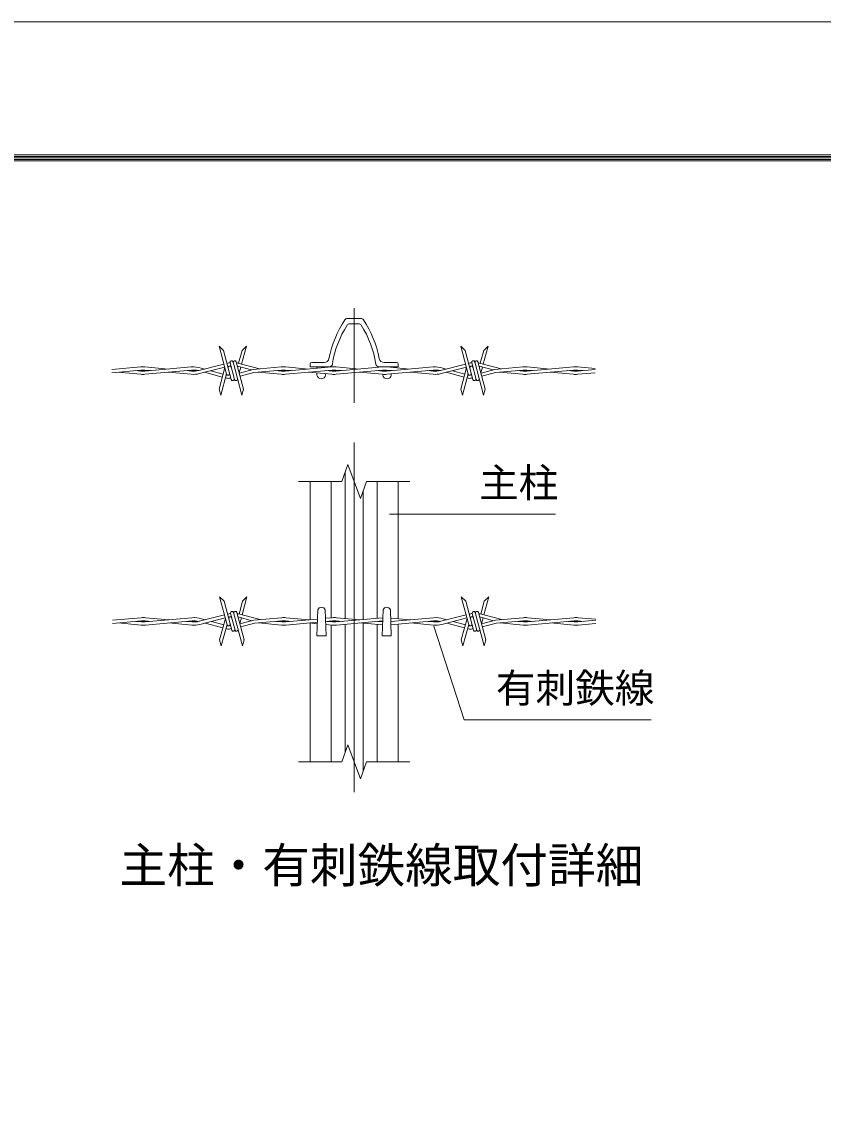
# Model space of a CAD drawing. Units: millimetres, scale not verified. Extents: x -4200 to 4200, y -2970 to 2970.
# Drawn here: x 1025 to 2351, y 1151 to 2970 of the extents above; entities that cross this region are included whole.
import ezdxf
from ezdxf.enums import TextEntityAlignment as Align

# ---------------------------------------------------------------- set-up
doc = ezdxf.new("R2010")
doc.units = ezdxf.units.MM
doc.header["$LTSCALE"] = 20
doc.linetypes.add('USER1', pattern=[50.8, 31.75, -6.35, 6.35, -6.35])
for name, color, linetype, lineweight in [('0-0_D-STR1', 1, 'Continuous', 18), ('0-1_D-BMK', 2, 'USER1', 13), ('0-2_D-STR-DIM', 7, 'Continuous', 9), ('0-3_D-STR3', 3, 'Continuous', 13), ('0-7_D-STR-TXT', 7, 'Continuous', 9), ('0-B_D-TTL', 7, 'Continuous', 9)]:
    doc.layers.add(name, color=color, linetype=linetype, lineweight=lineweight)
doc.layers.add('0-9_D-TTL-TXT', color=7, linetype='Continuous')
doc.styles.add('ＭＳ ゴシック', font='')
doc.styles.get('ＭＳ ゴシック').set_extended_font_data('MS Gothic')

msp = doc.modelspace()

# ---------------------------------------------------------------- linework, layer by layer
at = {"layer": '0-0_D-STR1'}
for p, q in [((1563.93, 2479.51), (1586.21, 2479.51)), ((1566.93, 2470.51), (1582.53, 2470.51)), ((1502.07, 2403.51), (1502.07, 2399.51)), ((1502.07, 2403.51), (1502.07, 2399.51)), ((1525.58, 2406.51), (1505.07, 2406.51)), ((1624.56, 2406.51), (1645.07, 2406.51)), ((1648.07, 2403.51), (1648.07, 2399.51)), ((1534.13, 2399.51), (1502.07, 2399.51)), ((1513.57, 2396.83), (1513.57, 2399.51)), ((1513.57, 2385.51), (1513.57, 2389.12)), ((1527.76, 2398.1), (1527.76, 2399.51)), ((1527.76, 2385.51), (1527.76, 2387.85)), ((1616.01, 2399.51), (1648.07, 2399.51)), ((1622.39, 2399.06), (1622.39, 2399.51)), ((1622.39, 2392.1), (1622.39, 2393.84)), ((1622.39, 2385.51), (1622.39, 2386.88)), ((1636.57, 2398.33), (1636.57, 2399.51)), ((1636.57, 2385.51), (1636.57, 2387.61)), ((1560.07, 1982.82), (1560.07, 2224.67)), ((1502.07, 1980.78), (1502.07, 2209.5)), ((1537.07, 1983.91), (1537.07, 2209.5)), ((1613.07, 1983.21), (1613.07, 2209.5)), ((1648.07, 1982.44), (1648.07, 2209.5)), ((1590.07, 1981.16), (1590.07, 2194.33)), ((1515.07, 1997.26), (1513.57, 1954.26)), ((1527.07, 1997.26), (1528.57, 1954.26)), ((1623.07, 1997.26), (1621.57, 1954.26)), ((1635.07, 1997.26), (1636.57, 1954.26)), ((1502.07, 1745.68), (1502.07, 1975.29)), ((1537.07, 1977.38), (1537.07, 1978.69)), ((1537.07, 1745.68), (1537.07, 1972.16)), ((1560.07, 1760.85), (1560.07, 1973.25)), ((1590.07, 1730.51), (1590.07, 1974.91)), ((1613.07, 1745.68), (1613.07, 1972.85)), ((1648.07, 1745.68), (1648.07, 1973.63)), ((1513.57, 1954.26), (1528.57, 1954.26)), ((1621.57, 1954.26), (1636.57, 1954.26))]:
    msp.add_line(p, q, dxfattribs=at)
for centre, radius, start, end in [((1710.99, 2377.81), 181, 146.67148, 168.8028), ((1563.93, 2474.51), 5, 90, 146.67148), ((1586.21, 2474.51), 5, 33.32852, 90), ((1439.16, 2377.81), 181, 11.1972, 33.32852), ((1705.07, 2377.91), 168, 147.4916, 171.15527), ((1567.61, 2465.51), 5, 90, 147.4916), ((1582.53, 2465.51), 5, 32.5084, 90), ((1445.07, 2377.91), 168, 8.84473, 32.5084), ((1505.07, 2403.51), 3, 90, 180), ((1525.58, 2414.51), 8, 270, 348.8028), ((1534.13, 2404.51), 5, 270, 351.15527), ((1616.01, 2404.51), 5, 188.84473, 270), ((1624.56, 2414.51), 8, 191.1972, 270), ((1645.07, 2403.51), 3, 0, 90), ((1520.66, 2386.7), 7.19, 189.53637, 350.46363), ((1629.48, 2386.7), 7.19, 189.53637, 350.46363), ((1521.07, 1994.76), 6.5, 22.61986, 157.38014), ((1629.07, 1994.76), 6.5, 22.61986, 157.38014)]:
    msp.add_arc(centre, radius, start, end, dxfattribs=at)
at = {"layer": '0-1_D-BMK'}
for p, q in [((1575.07, 2496.25), (1575.07, 2339.86)), ((1575.07, 1695.49), (1575.07, 2274.13))]:
    msp.add_line(p, q, dxfattribs=at)
at = {"layer": '0-2_D-STR-DIM'}
for p, q in [((1554.55, 2209.5), (1564.81, 2237.69)), ((1483.07, 2209.5), (1554.55, 2209.5)), ((1595.59, 2209.5), (1667.07, 2209.5)), ((1483.07, 1745.68), (1554.55, 1745.68)), ((1595.59, 1745.68), (1667.07, 1745.68))]:
    msp.add_line(p, q, dxfattribs=at)
for points in [[(1564.81, 2237.69), (1585.33, 2181.31), (1595.59, 2209.5)], [(1554.55, 1745.68), (1564.81, 1773.87), (1585.33, 1717.49), (1595.59, 1745.68)]]:
    msp.add_lwpolyline(points, dxfattribs=at)
at = {"layer": '0-3_D-STR3'}
for p, q in [((1363.96, 2387.19), (1351.52, 2433.6)), ((1358.87, 2426.24), (1351.52, 2433.6)), ((1358.87, 2426.24), (1371.67, 2378.49)), ((1389.49, 2426.24), (1383.82, 2405.1)), ((1763.96, 2387.19), (1751.52, 2433.6)), ((1758.87, 2426.24), (1751.52, 2433.6)), ((1758.87, 2426.24), (1771.67, 2378.49)), ((1789.49, 2426.24), (1783.82, 2405.1)), ((1317.78, 2393.05), (1359.53, 2403.69)), ((1367.09, 2405.62), (1364.58, 2404.95)), ((1369.65, 2406.11), (1377.05, 2378.49)), ((1374.68, 2407.46), (1389.44, 2352.35)), ((1392.13, 2362.39), (1380.06, 2407.46)), ((1418.47, 2395.82), (1382.78, 2405.38)), ((1717.78, 2393.05), (1759.53, 2403.69)), ((1767.09, 2405.62), (1764.58, 2404.95)), ((1769.65, 2406.11), (1777.05, 2378.49)), ((1774.68, 2407.46), (1789.44, 2352.35)), ((1792.13, 2362.39), (1780.06, 2407.46)), ((1818.47, 2395.82), (1782.78, 2405.38)), ((1221.81, 2399.01), (1174.18, 2394.75)), ((1222.27, 2393.83), (1174.18, 2389.53)), ((1221.81, 2386.93), (1183.47, 2390.36)), ((1212.64, 2392.97), (1222.27, 2392.11)), ((1305.62, 2399.01), (1228.47, 2392.11)), ((1238.1, 2392.97), (1228.47, 2393.83)), ((1228.94, 2399.01), (1267.28, 2395.58)), ((1306.09, 2393.83), (1228.94, 2386.93)), ((1305.62, 2386.93), (1267.28, 2390.36)), ((1296.46, 2392.97), (1306.09, 2392.11)), ((1319.07, 2388.01), (1360.88, 2398.67)), ((1327.66, 2395.57), (1321.72, 2397.16)), ((1356.91, 2382.35), (1327.63, 2390.19)), ((1358.26, 2387.37), (1337.92, 2392.82)), ((1363.78, 2387.86), (1354.26, 2352.35)), ((1365.79, 2385.35), (1363.28, 2386.02)), ((1365.92, 2399.95), (1368.47, 2400.6)), ((1369.65, 2386.02), (1367.14, 2385.35)), ((1371.23, 2400.21), (1369.78, 2400.6)), ((1404.99, 2394.05), (1382, 2400.21)), ((1382.48, 2400.08), (1382.26, 2399.25)), ((1387.5, 2398.73), (1384.95, 2389.21)), ((1408.15, 2394.9), (1385.08, 2388.71)), ((1386.43, 2383.69), (1409.06, 2389.76)), ((1454.18, 2399.01), (1408.15, 2394.9)), ((1409.06, 2389.76), (1454.64, 2393.83)), ((1454.18, 2386.93), (1415.83, 2390.36)), ((1445.01, 2392.97), (1454.64, 2392.11)), ((1537.99, 2399.01), (1460.84, 2392.11)), ((1470.47, 2392.97), (1460.84, 2393.83)), ((1461.31, 2399.01), (1499.65, 2395.58)), ((1538.46, 2393.83), (1461.31, 2386.93)), ((1537.99, 2386.93), (1499.65, 2390.36)), ((1528.83, 2392.97), (1538.46, 2392.11)), ((1621.81, 2399.01), (1544.66, 2392.11)), ((1554.29, 2392.97), (1544.66, 2393.83)), ((1545.12, 2399.01), (1583.47, 2395.58)), ((1622.27, 2393.83), (1545.12, 2386.93)), ((1621.81, 2386.93), (1583.47, 2390.36)), ((1612.64, 2392.97), (1622.27, 2392.11)), ((1705.62, 2399.01), (1628.47, 2392.11)), ((1638.1, 2392.97), (1628.47, 2393.83)), ((1628.94, 2399.01), (1667.28, 2395.58)), ((1706.09, 2393.83), (1628.94, 2386.93)), ((1705.62, 2386.93), (1667.28, 2390.36)), ((1696.46, 2392.97), (1706.09, 2392.11)), ((1719.07, 2388.01), (1760.88, 2398.67)), ((1727.66, 2395.57), (1721.72, 2397.16)), ((1756.91, 2382.35), (1727.63, 2390.19)), ((1758.26, 2387.37), (1737.92, 2392.82)), ((1763.78, 2387.86), (1754.26, 2352.35)), ((1765.79, 2385.35), (1763.28, 2386.02)), ((1765.92, 2399.95), (1768.47, 2400.6)), ((1769.65, 2386.02), (1767.14, 2385.35)), ((1771.23, 2400.21), (1769.78, 2400.6)), ((1804.99, 2394.05), (1782, 2400.21)), ((1782.48, 2400.08), (1782.26, 2399.25)), ((1787.5, 2398.73), (1784.95, 2389.21)), ((1808.15, 2394.9), (1785.08, 2388.71)), ((1786.43, 2383.69), (1809.06, 2389.76)), ((1854.18, 2399.01), (1808.15, 2394.9)), ((1809.06, 2389.76), (1854.64, 2393.83)), ((1854.18, 2386.93), (1815.83, 2390.36)), ((1845.01, 2392.97), (1854.64, 2392.11)), ((1937.99, 2399.01), (1860.84, 2392.11)), ((1870.47, 2392.97), (1860.84, 2393.83)), ((1870.47, 2392.97), (1860.84, 2393.83)), ((1873.17, 2393.21), (1860.84, 2392.11)), ((1861.31, 2399.01), (1873.17, 2397.95)), ((1861.31, 2399.01), (1899.65, 2395.58)), ((1938.46, 2393.83), (1861.31, 2386.93)), ((1873.17, 2387.99), (1861.31, 2386.93)), ((1937.99, 2386.93), (1899.65, 2390.36)), ((1928.83, 2392.97), (1938.46, 2392.11)), ((1974.18, 2394.75), (1944.66, 2392.11)), ((1954.29, 2392.97), (1944.66, 2393.83)), ((1945.12, 2399.01), (1974.18, 2396.41)), ((1974.18, 2389.53), (1945.12, 2386.93)), ((1361.94, 2381), (1363.57, 2380.56)), ((1371, 2381), (1369.37, 2380.56)), ((1761.94, 2381), (1763.57, 2380.56)), ((1771, 2381), (1769.37, 2380.56)), ((1392.13, 2362.39), (1389.44, 2352.35)), ((1792.13, 2362.39), (1789.44, 2352.35)), ((1364.85, 1972.25), (1352.41, 2018.66)), ((1359.76, 2011.31), (1352.41, 2018.66)), ((1359.76, 2011.31), (1372.56, 1963.55)), ((1390.38, 2011.31), (1384.71, 1990.16)), ((1764.85, 1972.25), (1752.41, 2018.66)), ((1759.76, 2011.31), (1752.41, 2018.66)), ((1759.76, 2011.31), (1772.56, 1963.55)), ((1790.38, 2011.31), (1784.71, 1990.16)), ((1222.7, 1984.08), (1175.07, 1979.81)), ((1306.51, 1984.08), (1229.36, 1977.17)), ((1229.83, 1984.08), (1268.17, 1980.64)), ((1318.67, 1978.11), (1360.42, 1988.75)), ((1319.96, 1973.07), (1361.77, 1983.73)), ((1367.98, 1990.68), (1365.47, 1990.01)), ((1366.81, 1985.02), (1369.36, 1985.67)), ((1370.54, 1991.17), (1377.94, 1963.55)), ((1372.12, 1985.27), (1370.67, 1985.66)), ((1375.57, 1992.52), (1390.33, 1937.41)), ((1393.02, 1947.45), (1380.95, 1992.52)), ((1405.88, 1979.11), (1382.89, 1985.27)), ((1383.37, 1985.14), (1383.15, 1984.31)), ((1419.36, 1980.88), (1383.67, 1990.44)), ((1388.39, 1983.79), (1385.84, 1974.27)), ((1455.07, 1984.08), (1409.04, 1979.96)), ((1462.2, 1984.08), (1500.54, 1980.64)), ((1538.88, 1984.08), (1527.57, 1983.06)), ((1622.61, 1984.07), (1545.55, 1977.17)), ((1546.01, 1984.08), (1584.36, 1980.64)), ((1635.55, 1983.56), (1668.17, 1980.64)), ((1706.51, 1984.08), (1635.75, 1977.74)), ((1718.67, 1978.11), (1760.42, 1988.75)), ((1719.96, 1973.07), (1761.77, 1983.73)), ((1767.98, 1990.68), (1765.47, 1990.01)), ((1766.81, 1985.02), (1769.36, 1985.67)), ((1770.54, 1991.17), (1777.94, 1963.55)), ((1772.12, 1985.27), (1770.67, 1985.66)), ((1775.57, 1992.52), (1790.33, 1937.41)), ((1793.02, 1947.45), (1780.95, 1992.52)), ((1805.88, 1979.11), (1782.89, 1985.27)), ((1783.37, 1985.14), (1783.15, 1984.31)), ((1819.36, 1980.88), (1783.67, 1990.44)), ((1788.39, 1983.79), (1785.84, 1974.27)), ((1855.07, 1984.08), (1809.04, 1979.96)), ((1938.88, 1984.08), (1861.73, 1977.17)), ((1862.2, 1984.08), (1874.06, 1983.01)), ((1862.2, 1984.08), (1900.54, 1980.64)), ((1946.01, 1984.08), (1975.07, 1981.48)), ((1223.16, 1978.9), (1175.07, 1974.59)), ((1222.7, 1971.99), (1184.36, 1975.42)), ((1213.53, 1978.03), (1223.16, 1977.17)), ((1238.99, 1978.03), (1229.36, 1978.9)), ((1306.98, 1978.9), (1229.83, 1971.99)), ((1306.51, 1971.99), (1268.17, 1975.42)), ((1297.35, 1978.03), (1306.98, 1977.17)), ((1328.55, 1980.63), (1322.61, 1982.22)), ((1357.8, 1967.41), (1328.52, 1975.25)), ((1359.15, 1972.43), (1338.81, 1977.88)), ((1364.67, 1972.92), (1355.15, 1937.41)), ((1362.83, 1966.06), (1364.46, 1965.62)), ((1366.68, 1970.41), (1364.17, 1971.08)), ((1370.54, 1971.08), (1368.03, 1970.41)), ((1371.89, 1966.06), (1370.26, 1965.62)), ((1409.04, 1979.96), (1385.97, 1973.78)), ((1387.32, 1968.75), (1409.95, 1974.82)), ((1409.95, 1974.82), (1455.53, 1978.9)), ((1455.07, 1971.99), (1416.72, 1975.42)), ((1445.9, 1978.03), (1455.53, 1977.17)), ((1514.54, 1981.9), (1461.73, 1977.17)), ((1471.36, 1978.03), (1461.73, 1978.9)), ((1514.35, 1976.66), (1462.2, 1971.99)), ((1514.27, 1974.2), (1500.54, 1975.42)), ((1539.35, 1978.9), (1527.75, 1977.86)), ((1538.88, 1971.99), (1527.92, 1972.97)), ((1529.72, 1978.03), (1539.35, 1977.17)), ((1555.18, 1978.03), (1545.55, 1978.9)), ((1622.43, 1978.83), (1546.01, 1971.99)), ((1622.19, 1972.04), (1584.36, 1975.42)), ((1613.53, 1978.03), (1622.37, 1977.24)), ((1638.99, 1978.03), (1635.73, 1978.33)), ((1706.98, 1978.9), (1635.93, 1972.54)), ((1706.51, 1971.99), (1668.17, 1975.42)), ((1697.35, 1978.03), (1706.98, 1977.17)), ((1728.55, 1980.63), (1722.61, 1982.22)), ((1757.8, 1967.41), (1728.52, 1975.25)), ((1759.15, 1972.43), (1738.81, 1977.88)), ((1764.67, 1972.92), (1755.15, 1937.41)), ((1762.83, 1966.06), (1764.46, 1965.62)), ((1766.68, 1970.41), (1764.17, 1971.08)), ((1770.54, 1971.08), (1768.03, 1970.41)), ((1771.89, 1966.06), (1770.26, 1965.62)), ((1809.04, 1979.96), (1785.97, 1973.78)), ((1787.32, 1968.75), (1809.95, 1974.82)), ((1809.95, 1974.82), (1855.53, 1978.9)), ((1855.07, 1971.99), (1816.72, 1975.42)), ((1845.9, 1978.03), (1855.53, 1977.17)), ((1871.36, 1978.03), (1861.73, 1978.9)), ((1871.36, 1978.03), (1861.73, 1978.9)), ((1874.06, 1978.28), (1861.73, 1977.17)), ((1939.35, 1978.9), (1862.2, 1971.99)), ((1874.06, 1973.06), (1862.2, 1971.99)), ((1938.88, 1971.99), (1900.54, 1975.42)), ((1929.72, 1978.03), (1939.35, 1977.17)), ((1975.07, 1979.81), (1945.55, 1977.17)), ((1955.18, 1978.03), (1945.55, 1978.9)), ((1975.07, 1974.59), (1946.01, 1971.99)), ((1393.02, 1947.45), (1390.33, 1937.41)), ((1793.02, 1947.45), (1790.33, 1937.41))]:
    msp.add_line(p, q, dxfattribs=at)
for points in [[(1389.49, 2426.24), (1396.84, 2433.6), (1388.85, 2403.76)], [(1789.49, 2426.24), (1796.84, 2433.6), (1788.85, 2403.76)], [(1361.08, 2397.91), (1351.57, 2362.39), (1354.26, 2352.35)], [(1761.08, 2397.91), (1751.57, 2362.39), (1754.26, 2352.35)], [(1390.38, 2011.31), (1397.73, 2018.66), (1389.74, 1988.82)], [(1790.38, 2011.31), (1797.73, 2018.66), (1789.74, 1988.82)], [(1361.97, 1982.97), (1352.46, 1947.45), (1355.15, 1937.41)], [(1761.97, 1982.97), (1752.46, 1947.45), (1755.15, 1937.41)]]:
    msp.add_lwpolyline(points, dxfattribs=at)
for centre, radius, start, end in [((1369.11, 2398.08), 7.8, 85.52878, 105), ((1372.16, 2406.78), 2.6, 15, 195), ((1377.55, 2406.78), 2.6, 15, 195), ((1379.88, 2394.56), 11.2, 75, 86.73065), ((1769.11, 2398.08), 7.8, 85.52878, 105), ((1772.16, 2406.78), 2.6, 15, 195), ((1777.55, 2406.78), 2.6, 15, 195), ((1779.88, 2394.56), 11.2, 75, 86.73065), ((1225.37, 2359.17), 40, 84.88752, 95), ((1225.37, 2426.77), 40, 265, 275.11248), ((1225.37, 2359.17), 34.8, 84.88752, 95), ((1225.37, 2426.77), 34.8, 265, 275.11248), ((1309.19, 2359.17), 40, 71.7501, 95.11248), ((1309.19, 2426.77), 40, 264.88752, 284.29953), ((1309.19, 2359.17), 34.8, 76.22606, 95.11248), ((1309.19, 2426.77), 34.8, 264.88752, 284.29953), ((1366.47, 2387.86), 2.6, 195, 15), ((1369.11, 2398.08), 2.6, 15, 195), ((1457.74, 2359.17), 40, 84.88752, 95), ((1457.74, 2426.77), 40, 265, 275.11248), ((1457.74, 2359.17), 34.8, 84.88752, 95), ((1457.74, 2426.77), 34.8, 265, 275.11248), ((1541.56, 2359.17), 40, 84.88752, 95), ((1541.56, 2426.77), 40, 265, 275.11248), ((1541.56, 2359.17), 34.8, 84.88752, 95), ((1541.56, 2426.77), 34.8, 265, 275.11248), ((1625.37, 2359.17), 40, 84.88752, 95), ((1625.37, 2426.77), 40, 265, 275.11248), ((1625.37, 2359.17), 34.8, 84.88752, 95), ((1625.37, 2426.77), 34.8, 265, 275.11248), ((1709.19, 2359.17), 40, 71.7501, 95.11248), ((1709.19, 2426.77), 40, 264.88752, 284.29953), ((1709.19, 2359.17), 34.8, 76.22606, 95.11248), ((1709.19, 2426.77), 34.8, 264.88752, 284.29953), ((1766.47, 2387.86), 2.6, 195, 15), ((1769.11, 2398.08), 2.6, 15, 195), ((1857.74, 2359.17), 40, 84.88752, 95), ((1857.74, 2359.17), 40, 84.88752, 95), ((1857.74, 2426.77), 40, 265, 275.11248), ((1857.74, 2426.77), 40, 265, 275.11248), ((1857.74, 2359.17), 34.8, 84.88752, 95), ((1857.74, 2359.17), 34.8, 84.88752, 95), ((1857.74, 2426.77), 34.8, 265, 275.11248), ((1857.74, 2426.77), 34.8, 265, 275.11248), ((1941.56, 2359.17), 40, 84.88752, 95), ((1941.56, 2426.77), 40, 265, 275.11248), ((1941.56, 2359.17), 34.8, 84.88752, 95), ((1941.56, 2426.77), 34.8, 265, 275.11248), ((1366.47, 2391.38), 11.2, 255, 285), ((1374.18, 2379.16), 2.6, 195, 15), ((1379.57, 2379.16), 2.6, 195, 15), ((1766.47, 2391.38), 11.2, 255, 285), ((1774.18, 2379.16), 2.6, 195, 15), ((1779.57, 2379.16), 2.6, 195, 15), ((1226.26, 1944.23), 40, 84.88752, 95), ((1310.08, 1944.23), 40, 71.7501, 95.11248), ((1370, 1983.15), 2.6, 15, 195), ((1370, 1983.15), 7.8, 85.52878, 105), ((1373.05, 1991.85), 2.6, 15, 195), ((1378.44, 1991.85), 2.6, 15, 195), ((1380.77, 1979.63), 11.2, 75, 86.73065), ((1458.63, 1944.23), 40, 84.88752, 95), ((1542.45, 1944.23), 40, 84.88752, 95), ((1710.08, 1944.23), 40, 71.7501, 95.11248), ((1770, 1983.15), 2.6, 15, 195), ((1770, 1983.15), 7.8, 85.52878, 105), ((1773.05, 1991.85), 2.6, 15, 195), ((1778.44, 1991.85), 2.6, 15, 195), ((1780.77, 1979.63), 11.2, 75, 86.73065), ((1858.63, 1944.23), 40, 84.88752, 95), ((1858.63, 1944.23), 40, 84.88752, 95), ((1942.45, 1944.23), 40, 84.88752, 95), ((1226.26, 2011.83), 40, 265, 275.11248), ((1226.26, 1944.23), 34.8, 84.88752, 95), ((1226.26, 2011.83), 34.8, 265, 275.11248), ((1310.08, 2011.83), 40, 264.88752, 284.29953), ((1310.08, 1944.23), 34.8, 76.22606, 95.11248), ((1310.08, 2011.83), 34.8, 264.88752, 284.29953), ((1367.36, 1976.44), 11.2, 255, 285), ((1367.36, 1972.92), 2.6, 195, 15), ((1375.07, 1964.22), 2.6, 195, 15), ((1380.46, 1964.22), 2.6, 195, 15), ((1458.63, 2011.83), 40, 265, 275.11248), ((1458.63, 1944.23), 34.8, 84.88752, 95), ((1458.63, 2011.83), 34.8, 265, 275.11248), ((1542.45, 2011.83), 40, 265, 275.11248), ((1542.45, 1944.23), 34.8, 84.88752, 95), ((1542.45, 2011.83), 34.8, 265, 275.11248), ((1710.08, 2011.83), 40, 264.88752, 284.29953), ((1710.08, 1944.23), 34.8, 76.22606, 95.11248), ((1710.08, 2011.83), 34.8, 264.88752, 284.29953), ((1767.36, 1976.44), 11.2, 255, 285), ((1767.36, 1972.92), 2.6, 195, 15), ((1775.07, 1964.22), 2.6, 195, 15), ((1780.46, 1964.22), 2.6, 195, 15), ((1858.63, 2011.83), 40, 265, 275.11248), ((1858.63, 2011.83), 40, 265, 275.11248), ((1858.63, 1944.23), 34.8, 84.88752, 95), ((1858.63, 1944.23), 34.8, 84.88752, 95), ((1858.63, 2011.83), 34.8, 265, 275.11248), ((1858.63, 2011.83), 34.8, 265, 275.11248), ((1942.45, 2011.83), 40, 265, 275.11248), ((1942.45, 1944.23), 34.8, 84.88752, 95), ((1942.45, 2011.83), 34.8, 265, 275.11248)]:
    msp.add_arc(centre, radius, start, end, dxfattribs=at)
at = {"layer": '0-7_D-STR-TXT'}
msp.add_line((1908.1, 2155.17), (1633.44, 2155.17), dxfattribs=at)
msp.add_lwpolyline([(2066.83, 1814.79), (1757.28, 1814.79), (1707.13, 1970.09)], dxfattribs=at)
at = {"layer": '0-B_D-TTL', "color": 2, "lineweight": 18}
msp.add_lwpolyline([(-4200, 2970), (4200, 2970), (4200, -2970), (-4200, -2970)], close=True, dxfattribs=at)
at = {"layer": '0-B_D-TTL'}
for points in [[(-3930, 2750), (3930, 2750), (3930, -2750), (-3930, -2750)], [(-3927.5, 2747.5), (3927.5, 2747.5), (3927.5, -2747.5), (-3927.5, -2747.5)], [(-3925, 2745), (3925, 2745), (3925, -2745), (-3925, -2745)], [(-3922.5, 2742.5), (3922.5, 2742.5), (3922.5, -2742.5), (-3922.5, -2742.5)], [(-3920, 2740), (3920, 2740), (3920, -2740), (-3920, -2740)]]:
    msp.add_lwpolyline(points, close=True, dxfattribs=at)

# ---------------------------------------------------------------- texts
at = {"layer": '0-7_D-STR-TXT', "style": 'ＭＳ ゴシック'}
for s, p in [('主柱', (1781.71, 2168.9)), ('有刺鉄線', (1809.72, 1829.15))]:
    msp.add_text(s, height=48.09, dxfattribs=at).set_placement(p, align=Align.BOTTOM_LEFT)
at = {"layer": '0-9_D-TTL-TXT', "style": 'ＭＳ ゴシック'}
msp.add_text('主柱・有刺鉄線取付詳細', height=57.77, dxfattribs=at).set_placement((1186.74, 1528.14), align=Align.BOTTOM_LEFT)

doc.saveas('drawing.dxf')
